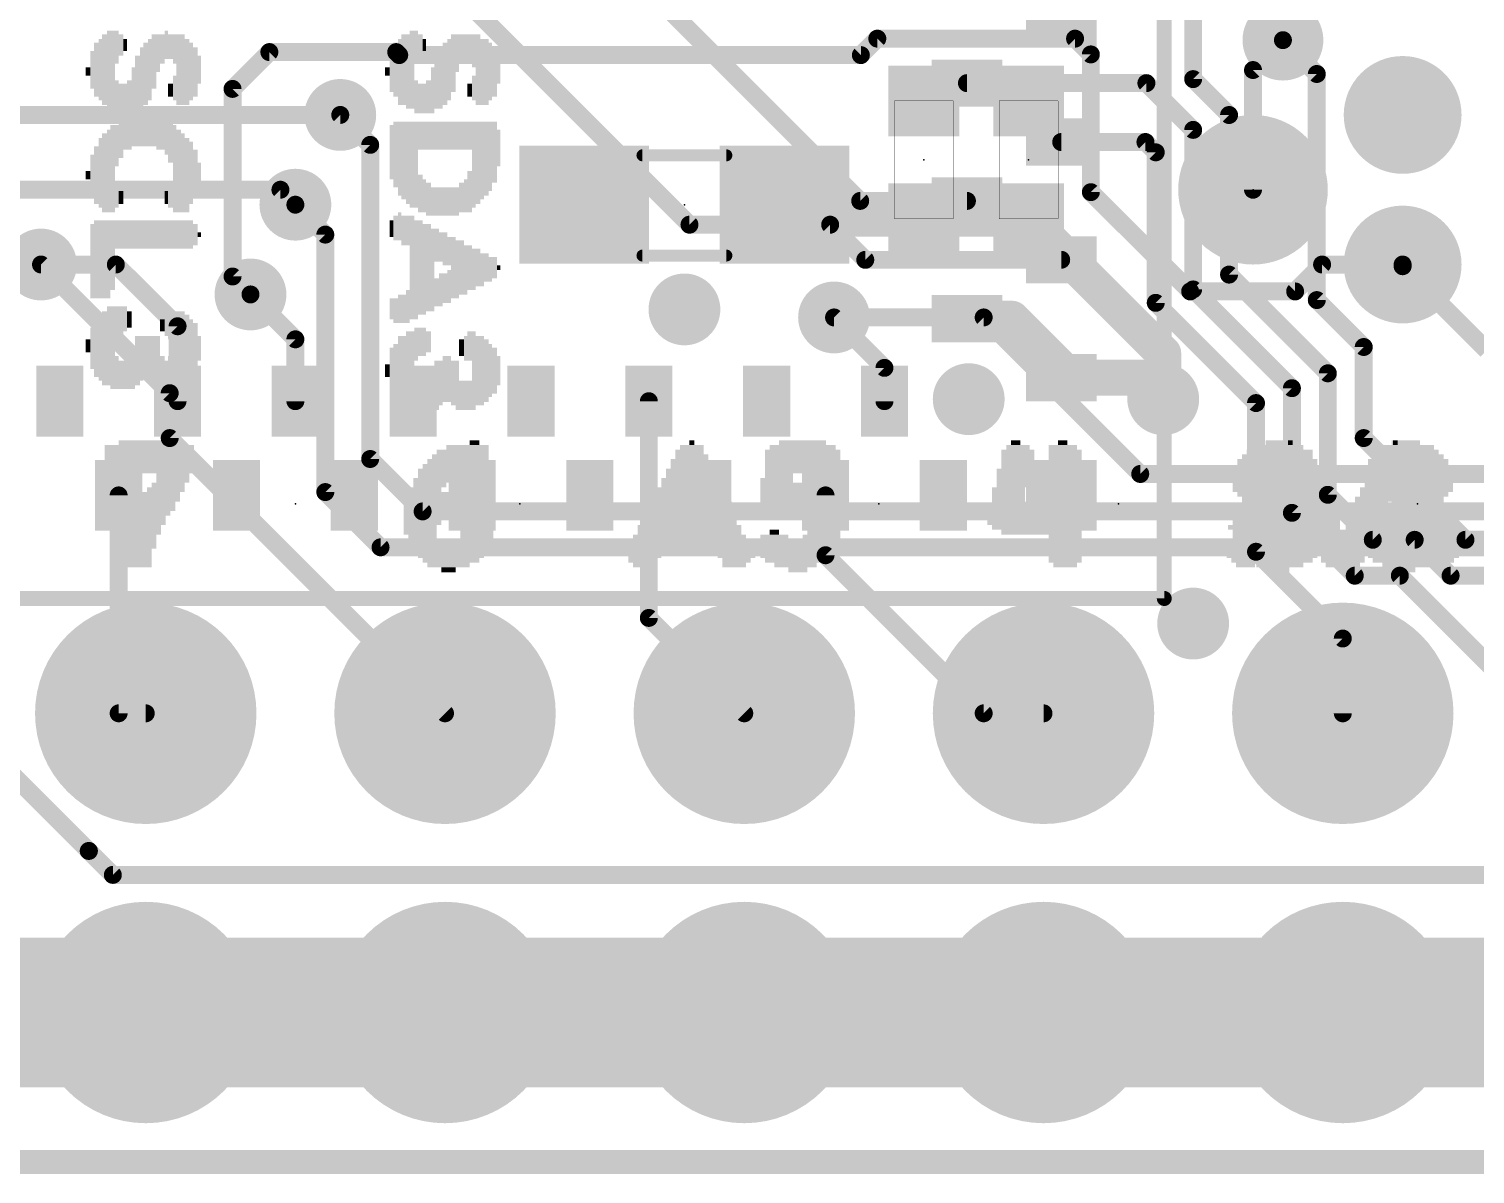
# Model space of a CAD drawing. Extents: x -6.3 to 43.3, y -21.6 to 50.8.
# Drawn here: x 2.82 to 15.09, y -0.1 to 9.62 of the extents above; entities that cross this region are included whole.
import ezdxf

# ---------------------------------------------------------------- set-up
doc = ezdxf.new("R2010")
doc.units = 0
for name, color, linetype in [('1', 12, 'CONTINUOUS'), ('15', 30, 'CONTINUOUS'), ('16', 132, 'CONTINUOUS'), ('17', 110, 'CONTINUOUS'), ('18', 110, 'CONTINUOUS'), ('2', 41, 'CONTINUOUS'), ('20', 31, 'CONTINUOUS'), ('21', 41, 'CONTINUOUS'), ('22', 40, 'CONTINUOUS'), ('23', 53, 'CONTINUOUS'), ('51', 53, 'CONTINUOUS')]:
    doc.layers.add(name, color=color, linetype=linetype)

# ---------------------------------------------------------------- blocks, each defined once
blk = doc.blocks.new('RECT')
blk.add_solid([(-0.5, -0.5), (0.5, -0.5), (-0.5, 0.5), (0.5, 0.5)])
blk = doc.blocks.new('ROUNDP')
at = {"const_width": 0.5}
blk.add_lwpolyline([(0, -0.25, 1), (0, 0.25, 1), (0, -0.25)], format="xyb", dxfattribs=at)
blk = doc.blocks.new('PIE')
at = {"const_width": 0.5}
blk.add_lwpolyline([(0, -0.25, 1), (0, 0.25, 1), (0, -0.25)], format="xyb", dxfattribs=at)
blk = doc.blocks.new('ROUNDV')
at = {"const_width": 0.5}
blk.add_lwpolyline([(0, -0.25, 1), (0, 0.25, 1), (0, -0.25)], format="xyb", dxfattribs=at)

msp = doc.modelspace()

# ---------------------------------------------------------------- linework, layer by layer
at = {"layer": '1'}
for points, const_width in [([(13.462, 9.525), (13.462, 10.414)], 0.1524), ([(9.8797, 9.398), (10.0193, 9.5376)], 0.1524), ([(10.0193, 9.5376), (11.6977, 9.5376)], 0.1524), ([(11.8316, 9.4037), (11.6977, 9.5376)], 0.1524), ([(13.208, 9.271), (13.462, 9.525)], 0.1524), ([(4.5466, 9.1109), (4.8591, 9.4234)], 0.1524), ([(4.8591, 9.4234), (5.9359, 9.4234)], 0.1524), ([(5.9359, 9.4234), (5.9613, 9.398)], 0.1524), ([(5.9613, 9.398), (9.8797, 9.398)], 0.1524), ([(11.8316, 9.4037), (11.8316, 8.2344)], 0.1524), ([(13.208, 8.255), (13.208, 9.271)], 0.1524), ([(4.5466, 7.5184), (4.5466, 9.1109)], 0.1524), ([(5.461, 8.89), (5.715, 8.636)], 0.1524), ([(5.715, 8.636), (5.715, 5.969)], 0.1524), ([(9.351, 8.009), (9.232, 8.128)], 0.3048), ([(11.8316, 8.2344), (12.6746, 7.3914)], 0.1524), ([(5.08, 8.128), (5.334, 7.874)], 0.1524), ([(10.414, 8.009), (9.351, 8.009)], 0.3048), ([(10.414, 8.009), (11.303, 8.009)], 0.3048), ([(11.303, 8.009), (12.446, 6.866)], 0.3048), ([(5.334, 7.874), (5.334, 5.6881)], 0.1524), ([(4.0132, 6.5278), (2.921, 7.62)], 0.1524), ([(13.5657, 7.3914), (13.7943, 7.62)], 0.1524), ([(13.7943, 7.62), (14.478, 7.62)], 0.1524), ([(4.699, 7.366), (4.5466, 7.5184)], 0.1524), ([(12.6746, 7.3914), (13.5657, 7.3914)], 0.1524), ([(10.922, 7.1708), (9.652, 7.1708)], 0.1524), ([(12.2508, 5.842), (10.922, 7.1708)], 0.1524), ([(12.446, 6.866), (12.446, 6.477)], 0.3048), ([(4.0132, 6.5278), (4.0132, 6.1468)], 0.1524), ([(4.0132, 6.1468), (6.35, 3.81)], 0.1524), ([(5.715, 5.969), (6.1599, 5.5241)], 0.1524), ([(19.597, 5.842), (12.2508, 5.842)], 0.1524), ([(5.334, 5.6881), (5.8028, 5.2193)], 0.1524), ([(6.1599, 5.5241), (19.0496, 5.5241)], 0.1524), ([(5.8028, 5.2193), (18.4027, 5.2193)], 0.1524), ([(2.6416, 3.326), (3.326, 2.6416)], 0.1524), ([(3.326, 2.6416), (3.3274, 2.6416)], 0.1524), ([(3.3274, 2.6416), (3.5306, 2.4384)], 0.1524), ([(3.5306, 2.4384), (25.6794, 2.4384)], 0.1524), ([(43.18, 0), (0, 0)], 0.1524)]:
    msp.add_lwpolyline(points, dxfattribs=dict(at, const_width=const_width))
for points, const_width in [([(10.0193, 9.5757, 1), (10.0193, 9.4995)], 0.0762), ([(10.0463, 9.5107, 1), (9.9924, 9.5645)], 0.0762), ([(11.7246, 9.5645, 1), (11.6707, 9.5107)], 0.0762), ([(11.6977, 9.4995, 1), (11.6977, 9.5757)], 0.0762), ([(13.4889, 9.4981, 1), (13.4351, 9.5519)], 0.0762), ([(4.8591, 9.4615, 1), (4.8591, 9.3853)], 0.0762), ([(4.886, 9.3965, 1), (4.8321, 9.4503)], 0.0762), ([(5.9629, 9.4503, 1), (5.909, 9.3965)], 0.0762), ([(5.9613, 9.4361, 1), (5.9613, 9.3599)], 0.0762), ([(5.9344, 9.3711, 1), (5.9883, 9.4249)], 0.0762), ([(5.9359, 9.3853, 1), (5.9359, 9.4615)], 0.0762), ([(9.8528, 9.4249, 1), (9.9067, 9.3711)], 0.0762), ([(9.8797, 9.3599, 1), (9.8797, 9.4361)], 0.0762), ([(11.8697, 9.4037, 1), (11.7935, 9.4037)], 0.0762), ([(11.8047, 9.3767, 1), (11.8585, 9.4306)], 0.0762), ([(13.4239, 9.525, 1), (13.5001, 9.525)], 0.0762), ([(13.2461, 9.271, 1), (13.1699, 9.271)], 0.0762), ([(13.1811, 9.2979, 1), (13.2349, 9.2441)], 0.0762), ([(4.5847, 9.1109, 1), (4.5085, 9.1109)], 0.0762), ([(4.5197, 9.1379, 1), (4.5735, 9.084)], 0.0762), ([(5.4879, 8.9169, 1), (5.4341, 8.8631)], 0.0762), ([(5.7531, 8.636, 1), (5.6769, 8.636)], 0.0762), ([(5.6881, 8.6091, 1), (5.7419, 8.6629)], 0.0762), ([(9.2859, 8.1819, 1), (9.1781, 8.0741)], 0.1524), ([(11.7935, 8.2344, 1), (11.8697, 8.2344)], 0.0762), ([(11.8585, 8.2613, 1), (11.8047, 8.2075)], 0.0762), ([(13.1699, 8.255, 1), (13.2461, 8.255)], 0.0762), ([(5.1069, 8.1549, 1), (5.0531, 8.1011)], 0.0762), ([(9.351, 8.0852, 1), (9.351, 7.9328)], 0.1524), ([(9.2971, 7.9551, 1), (9.4049, 8.0629)], 0.1524), ([(10.414, 8.0852, 1), (10.414, 7.9328)], 0.1524), ([(10.414, 7.9328, 1), (10.414, 8.0852)], 0.1524), ([(11.3569, 8.0629, 1), (11.2491, 7.9551)], 0.1524), ([(11.303, 7.9328, 1), (11.303, 8.0852)], 0.1524), ([(5.3721, 7.874, 1), (5.2959, 7.874)], 0.0762), ([(5.3071, 7.8471, 1), (5.3609, 7.9009)], 0.0762), ([(2.9479, 7.6469, 1), (2.8941, 7.5931)], 0.0762), ([(13.7943, 7.6581, 1), (13.7943, 7.5819)], 0.0762), ([(13.8213, 7.5931, 1), (13.7674, 7.6469)], 0.0762), ([(14.478, 7.5819, 1), (14.478, 7.6581)], 0.0762), ([(4.5085, 7.5184, 1), (4.5847, 7.5184)], 0.0762), ([(4.5735, 7.5453, 1), (4.5197, 7.4915)], 0.0762), ([(4.6721, 7.3391, 1), (4.7259, 7.3929)], 0.0762), ([(12.6746, 7.4295, 1), (12.6746, 7.3533)], 0.0762), ([(12.6477, 7.3645, 1), (12.7015, 7.4183)], 0.0762), ([(13.5388, 7.4183, 1), (13.5927, 7.3645)], 0.0762), ([(13.5657, 7.3533, 1), (13.5657, 7.4295)], 0.0762), ([(9.652, 7.2089, 1), (9.652, 7.1327)], 0.0762), ([(10.9489, 7.1977, 1), (10.8951, 7.1439)], 0.0762), ([(10.922, 7.1327, 1), (10.922, 7.2089)], 0.0762), ([(12.5222, 6.866, 1), (12.3698, 6.866)], 0.1524), ([(12.3921, 6.8121, 1), (12.4999, 6.9199)], 0.1524), ([(4.0513, 6.5278, 1), (3.9751, 6.5278)], 0.0762), ([(3.9863, 6.5009, 1), (4.0401, 6.5547)], 0.0762), ([(12.3698, 6.477, 1), (12.5222, 6.477)], 0.1524), ([(3.9751, 6.1468, 1), (4.0513, 6.1468)], 0.0762), ([(4.0401, 6.1737, 1), (3.9863, 6.1199)], 0.0762), ([(5.7419, 5.9959, 1), (5.6881, 5.9421)], 0.0762), ([(5.6769, 5.969, 1), (5.7531, 5.969)], 0.0762), ([(12.2508, 5.8801, 1), (12.2508, 5.8039)], 0.0762), ([(12.2239, 5.8151, 1), (12.2777, 5.8689)], 0.0762), ([(5.3609, 5.7151, 1), (5.3071, 5.6612)], 0.0762), ([(5.2959, 5.6881, 1), (5.3721, 5.6881)], 0.0762), ([(6.1599, 5.5622, 1), (6.1599, 5.486)], 0.0762), ([(6.1329, 5.4972, 1), (6.1868, 5.5511)], 0.0762), ([(5.8028, 5.2574, 1), (5.8028, 5.1812)], 0.0762), ([(5.7758, 5.1924, 1), (5.8297, 5.2463)], 0.0762), ([(6.3231, 3.7831, 1), (6.3769, 3.8369)], 0.0762), ([(3.326, 2.6797, 1), (3.326, 2.6035)], 0.0762), ([(3.3543, 2.6685, 1), (3.3005, 2.6147)], 0.0762), ([(3.2991, 2.6147, 1), (3.353, 2.6685)], 0.0762), ([(3.3274, 2.6035, 1), (3.3274, 2.6797)], 0.0762), ([(3.5306, 2.4765, 1), (3.5306, 2.4003)], 0.0762), ([(3.5037, 2.4115, 1), (3.5575, 2.4653)], 0.0762)]:
    msp.add_lwpolyline(points, format="xyb", dxfattribs=dict(at, const_width=const_width))
at = {"layer": '15', "const_width": 0.1524}
msp.add_lwpolyline([(0, 0), (43.18, 0)], dxfattribs=at)
at = {"layer": '16'}
for points, const_width in [([(12.7, 9.1941), (12.7, 10.16)], 0.1524), ([(8.4248, 7.9582), (6.35, 10.033)], 0.1524), ([(9.874, 8.16), (8.128, 9.906)], 0.1524), ([(13.7494, 9.2376), (13.462, 9.525)], 0.1524), ([(10.78, 9.16), (12.303, 9.16)], 0.1524), ([(12.303, 9.16), (12.7, 8.763)], 0.1524), ([(13.0048, 8.8893), (12.7, 9.1941)], 0.1524), ([(13.7494, 7.3182), (13.7494, 9.2376)], 0.1524), ([(2.54, 8.89), (5.461, 8.89)], 0.1524), ([(13.0048, 7.5347), (13.0048, 8.8893)], 0.1524), ([(12.7, 8.763), (12.7, 7.4084)], 0.1524), ([(11.58, 8.66), (12.295, 8.66)], 0.1524), ([(12.295, 8.66), (12.3825, 8.5725)], 0.1524), ([(12.3825, 8.5725), (12.3825, 7.2948)], 0.1524), ([(4.953, 8.255), (2.667, 8.255)], 0.1524), ([(4.953, 8.255), (5.08, 8.128)], 0.1524), ([(10.78, 8.16), (9.874, 8.16)], 0.1524), ([(9.6189, 7.9582), (8.4248, 7.9582)], 0.1524), ([(9.9171, 7.66), (9.6189, 7.9582)], 0.1524), ([(11.58, 7.66), (9.9171, 7.66)], 0.1524), ([(3.556, 7.62), (2.921, 7.62)], 0.1524), ([(4.08, 7.096), (3.556, 7.62)], 0.1524), ([(13.843, 6.6965), (13.0048, 7.5347)], 0.1524), ([(14.478, 7.62), (14.478, 7.6056)], 0.1524), ([(14.478, 7.6056), (15.1922, 6.8914)], 0.1524), ([(5.08, 6.985), (4.699, 7.366)], 0.1524), ([(12.3825, 7.2948), (13.2334, 6.4439)], 0.1524), ([(12.7, 7.4084), (13.5382, 6.5702)], 0.1524), ([(14.1478, 6.9198), (13.7494, 7.3182)], 0.1524), ([(10.08, 6.7428), (9.652, 7.1708)], 0.1524), ([(11.161, 7.16), (10.78, 7.16)], 0.3048), ([(11.58, 6.741), (11.161, 7.16)], 0.3048), ([(4.08, 6.46), (4.08, 7.096)], 0.1524), ([(5.08, 6.985), (5.08, 6.46)], 0.1524), ([(11.58, 6.66), (11.58, 6.741)], 0.3048), ([(14.1478, 6.1467), (14.1478, 6.9198)], 0.1524), ([(10.08, 6.46), (10.08, 6.7428)], 0.1524), ([(11.58, 6.66), (12.263, 6.66)], 0.3048), ([(12.263, 6.66), (12.446, 6.477)], 0.3048), ([(13.843, 5.6649), (13.843, 6.6965)], 0.1524), ([(13.5382, 6.5702), (13.5382, 5.5118)], 0.1524), ([(8.08, 6.46), (8.08, 4.62)], 0.1524), ([(13.2334, 6.4439), (13.2334, 5.1816)], 0.1524), ([(15.0113, 5.2832), (14.1478, 6.1467)], 0.1524), ([(3.58, 5.66), (3.58, 3.81)], 0.1524), ([(9.58, 5.66), (9.58, 5.152)], 0.1524), ([(13.843, 5.6649), (14.2247, 5.2832)], 0.1524), ([(13.5382, 5.5118), (14.0716, 4.9784)], 0.1524), ([(14.2247, 5.2832), (14.5802, 5.2832)], 0.1524), ([(14.5802, 5.2832), (14.885, 4.9784)], 0.1524), ([(18.5172, 5.2832), (15.0113, 5.2832)], 0.1524), ([(9.58, 5.152), (10.922, 3.81)], 0.1524), ([(13.97, 4.445), (13.2334, 5.1816)], 0.1524), ([(14.0716, 4.9784), (14.454, 4.9784)], 0.1524), ([(14.454, 4.9784), (15.6224, 3.81)], 0.1524), ([(14.885, 4.9784), (17.5006, 4.9784)], 0.1524), ([(8.08, 4.62), (8.89, 3.81)], 0.1524), ([(13.97, 3.81), (13.97, 4.445)], 0.1524), ([(3.58, 3.81), (3.81, 3.81)], 0.1524), ([(10.922, 3.81), (11.43, 3.81)], 0.1524), ([(3.326, 2.6416), (2.6416, 3.326)], 0.1524), ([(3.3274, 2.6416), (3.326, 2.6416)], 0.1524), ([(3.3274, 2.6416), (3.5306, 2.4384)], 0.1524), ([(3.5306, 2.4384), (18.0271, 2.4384)], 0.1524), ([(43.18, 0), (0, 0)], 0.1524)]:
    msp.add_lwpolyline(points, dxfattribs=dict(at, const_width=const_width))
for points, const_width in [([(13.4889, 9.5519, 1), (13.4351, 9.4981)], 0.0762), ([(10.78, 9.1981, 1), (10.78, 9.1219)], 0.0762), ([(12.3299, 9.1869, 1), (12.2761, 9.1331)], 0.0762), ([(12.303, 9.1219, 1), (12.303, 9.1981)], 0.0762), ([(12.7269, 9.221, 1), (12.6731, 9.1671)], 0.0762), ([(12.6619, 9.1941, 1), (12.7381, 9.1941)], 0.0762), ([(13.7875, 9.2376, 1), (13.7113, 9.2376)], 0.0762), ([(13.7225, 9.2107, 1), (13.7763, 9.2645)], 0.0762), ([(5.461, 8.8519, 1), (5.461, 8.9281)], 0.0762), ([(13.0429, 8.8893, 1), (12.9667, 8.8893)], 0.0762), ([(12.7381, 8.763, 1), (12.6619, 8.763)], 0.0762), ([(12.9779, 8.8623, 1), (13.0317, 8.9162)], 0.0762), ([(11.58, 8.6981, 1), (11.58, 8.6219)], 0.0762), ([(12.3219, 8.6869, 1), (12.2681, 8.6331)], 0.0762), ([(12.295, 8.6219, 1), (12.295, 8.6981)], 0.0762), ([(12.6731, 8.7361, 1), (12.7269, 8.7899)], 0.0762), ([(12.4206, 8.5725, 1), (12.3444, 8.5725)], 0.0762), ([(12.3556, 8.5456, 1), (12.4094, 8.5994)], 0.0762), ([(4.9799, 8.2819, 1), (4.9261, 8.2281)], 0.0762), ([(4.953, 8.2169, 1), (4.953, 8.2931)], 0.0762), ([(9.874, 8.1981, 1), (9.874, 8.1219)], 0.0762), ([(9.8471, 8.1331, 1), (9.9009, 8.1869)], 0.0762), ([(10.78, 8.1219, 1), (10.78, 8.1981)], 0.0762), ([(5.0531, 8.1011, 1), (5.1069, 8.1549)], 0.0762), ([(8.4248, 7.9963, 1), (8.4248, 7.9201)], 0.0762), ([(8.3979, 7.9313, 1), (8.4517, 7.9851)], 0.0762), ([(9.6459, 7.9851, 1), (9.592, 7.9313)], 0.0762), ([(9.6189, 7.9201, 1), (9.6189, 7.9963)], 0.0762), ([(9.9171, 7.6981, 1), (9.9171, 7.6219)], 0.0762), ([(11.58, 7.6219, 1), (11.58, 7.6981)], 0.0762), ([(2.921, 7.6581, 1), (2.921, 7.5819)], 0.0762), ([(3.5829, 7.6469, 1), (3.5291, 7.5931)], 0.0762), ([(3.556, 7.5819, 1), (3.556, 7.6581)], 0.0762), ([(9.8902, 7.6331, 1), (9.9441, 7.6869)], 0.0762), ([(13.0317, 7.5616, 1), (12.9779, 7.5077)], 0.0762), ([(14.5161, 7.62, 1), (14.4399, 7.62)], 0.0762), ([(14.4399, 7.6056, 1), (14.5161, 7.6056)], 0.0762), ([(14.5049, 7.6325, 1), (14.4511, 7.5787)], 0.0762), ([(12.9667, 7.5347, 1), (13.0429, 7.5347)], 0.0762), ([(4.7259, 7.3929, 1), (4.6721, 7.3391)], 0.0762), ([(12.4094, 7.3218, 1), (12.3556, 7.2679)], 0.0762), ([(12.6619, 7.4084, 1), (12.7381, 7.4084)], 0.0762), ([(12.7269, 7.4353, 1), (12.6731, 7.3815)], 0.0762), ([(13.7763, 7.3451, 1), (13.7225, 7.2913)], 0.0762), ([(9.6789, 7.1977, 1), (9.6251, 7.1439)], 0.0762), ([(10.78, 7.2362, 1), (10.78, 7.0838)], 0.1524), ([(11.2149, 7.2139, 1), (11.1071, 7.1061)], 0.1524), ([(11.161, 7.0838, 1), (11.161, 7.2362)], 0.1524), ([(12.3444, 7.2948, 1), (12.4206, 7.2948)], 0.0762), ([(13.7113, 7.3182, 1), (13.7875, 7.3182)], 0.0762), ([(4.1181, 7.096, 1), (4.0419, 7.096)], 0.0762), ([(4.0531, 7.0691, 1), (4.1069, 7.1229)], 0.0762), ([(5.1181, 6.985, 1), (5.0419, 6.985)], 0.0762), ([(5.0531, 6.9581, 1), (5.1069, 7.0119)], 0.0762), ([(11.6562, 6.741, 1), (11.5038, 6.741)], 0.1524), ([(14.1859, 6.9198, 1), (14.1097, 6.9198)], 0.0762), ([(14.1209, 6.8929, 1), (14.1747, 6.9467)], 0.0762), ([(10.1181, 6.7428, 1), (10.0419, 6.7428)], 0.0762), ([(10.0531, 6.7159, 1), (10.1069, 6.7697)], 0.0762), ([(11.58, 6.7362, 1), (11.58, 6.5838)], 0.1524), ([(11.5261, 6.6871, 1), (11.6339, 6.7949)], 0.1524), ([(12.3169, 6.7139, 1), (12.2091, 6.6061)], 0.1524), ([(12.263, 6.5838, 1), (12.263, 6.7362)], 0.1524), ([(13.8811, 6.6965, 1), (13.8049, 6.6965)], 0.0762), ([(13.8161, 6.6695, 1), (13.8699, 6.7234)], 0.0762), ([(11.5038, 6.66, 1), (11.6562, 6.66)], 0.1524), ([(13.5763, 6.5702, 1), (13.5001, 6.5702)], 0.0762), ([(13.5113, 6.5433, 1), (13.5651, 6.5971)], 0.0762), ([(8.1181, 6.46, 1), (8.0419, 6.46)], 0.0762), ([(12.3921, 6.4231, 1), (12.4999, 6.5309)], 0.1524), ([(13.2715, 6.4439, 1), (13.1953, 6.4439)], 0.0762), ([(13.2065, 6.417, 1), (13.2603, 6.4709)], 0.0762), ([(4.0419, 6.46, 1), (4.1181, 6.46)], 0.0762), ([(5.0419, 6.46, 1), (5.1181, 6.46)], 0.0762), ([(10.0419, 6.46, 1), (10.1181, 6.46)], 0.0762), ([(14.1747, 6.1736, 1), (14.1209, 6.1197)], 0.0762), ([(14.1097, 6.1467, 1), (14.1859, 6.1467)], 0.0762), ([(3.6181, 5.66, 1), (3.5419, 5.66)], 0.0762), ([(9.6181, 5.66, 1), (9.5419, 5.66)], 0.0762), ([(13.8699, 5.6919, 1), (13.8161, 5.638)], 0.0762), ([(13.8049, 5.6649, 1), (13.8811, 5.6649)], 0.0762), ([(13.5001, 5.5118, 1), (13.5763, 5.5118)], 0.0762), ([(13.5651, 5.5387, 1), (13.5113, 5.4849)], 0.0762), ([(14.2247, 5.3213, 1), (14.2247, 5.2451)], 0.0762), ([(14.1978, 5.2563, 1), (14.2517, 5.3101)], 0.0762), ([(14.6072, 5.3101, 1), (14.5533, 5.2563)], 0.0762), ([(14.5802, 5.2451, 1), (14.5802, 5.3213)], 0.0762), ([(15.0113, 5.3213, 1), (15.0113, 5.2451)], 0.0762), ([(14.9843, 5.2563, 1), (15.0382, 5.3101)], 0.0762), ([(9.5419, 5.152, 1), (9.6181, 5.152)], 0.0762), ([(9.6069, 5.1789, 1), (9.5531, 5.1251)], 0.0762), ([(13.1953, 5.1816, 1), (13.2715, 5.1816)], 0.0762), ([(13.2603, 5.2085, 1), (13.2065, 5.1547)], 0.0762), ([(14.0716, 5.0165, 1), (14.0716, 4.9403)], 0.0762), ([(14.0447, 4.9515, 1), (14.0985, 5.0053)], 0.0762), ([(14.4809, 5.0053, 1), (14.427, 4.9515)], 0.0762), ([(14.454, 4.9403, 1), (14.454, 5.0165)], 0.0762), ([(14.885, 5.0165, 1), (14.885, 4.9403)], 0.0762), ([(14.8581, 4.9515, 1), (14.912, 5.0053)], 0.0762), ([(8.1069, 4.6469, 1), (8.0531, 4.5931)], 0.0762), ([(8.0419, 4.62, 1), (8.1181, 4.62)], 0.0762), ([(14.0081, 4.445, 1), (13.9319, 4.445)], 0.0762), ([(13.9431, 4.4181, 1), (13.9969, 4.4719)], 0.0762), ([(3.58, 3.8481, 1), (3.58, 3.7719)], 0.0762), ([(3.5419, 3.81, 1), (3.6181, 3.81)], 0.0762), ([(3.81, 3.7719, 1), (3.81, 3.8481)], 0.0762), ([(8.8631, 3.7831, 1), (8.9169, 3.8369)], 0.0762), ([(10.922, 3.8481, 1), (10.922, 3.7719)], 0.0762), ([(10.8951, 3.7831, 1), (10.9489, 3.8369)], 0.0762), ([(11.43, 3.7719, 1), (11.43, 3.8481)], 0.0762), ([(13.9319, 3.81, 1), (14.0081, 3.81)], 0.0762), ([(3.326, 2.6797, 1), (3.326, 2.6035)], 0.0762), ([(3.3543, 2.6685, 1), (3.3005, 2.6147)], 0.0762), ([(3.2991, 2.6147, 1), (3.353, 2.6685)], 0.0762), ([(3.3274, 2.6035, 1), (3.3274, 2.6797)], 0.0762), ([(3.5306, 2.4765, 1), (3.5306, 2.4003)], 0.0762), ([(3.5037, 2.4115, 1), (3.5575, 2.4653)], 0.0762)]:
    msp.add_lwpolyline(points, format="xyb", dxfattribs=dict(at, const_width=const_width))
at = {"layer": '2', "const_width": 0.1524}
msp.add_lwpolyline([(0, 0), (43.18, 0)], dxfattribs=at)
at = {"layer": '20', "const_width": 0.2032}
msp.add_lwpolyline([(42.0164, 0), (1.0749, 0)], dxfattribs=at)
at = {"layer": '21', "const_width": 1.27}
msp.add_lwpolyline([(0.762, 1.27), (19.685, 1.27)], dxfattribs=at)
at = {"layer": '22'}
for points, const_width in [([(12.455, 15.535), (12.455, 4.785)], 0.127), ([(12.455, 4.785), (-3.295, 4.785)], 0.127), ([(29.845, 1.27), (0.762, 1.27)], 1.27)]:
    msp.add_lwpolyline(points, dxfattribs=dict(at, const_width=const_width))
at = {"layer": '22', "const_width": 0.0635}
for points in [[(12.4232, 4.785, 1), (12.4868, 4.785)], [(12.455, 4.7533, 1), (12.455, 4.8167)]]:
    msp.add_lwpolyline(points, format="xyb", dxfattribs=at)
at = {"layer": '23'}
for p in [(10.414, 8.509), (11.303, 8.509), (13.208, 8.255), (8.382, 8.128), (5.08, 5.588), (6.985, 5.588), (10.033, 5.588), (12.065, 5.588), (14.605, 5.588)]:
    msp.add_point(p, dxfattribs=at)
at = {"layer": '51'}
for points, const_width in [([(10.164, 8.009), (10.164, 9.009)], 0.0025), ([(10.164, 9.009), (10.664, 9.009)], 0.0025), ([(10.664, 9.009), (10.664, 8.009)], 0.0025), ([(11.053, 9.009), (11.553, 9.009)], 0.0025), ([(11.053, 8.009), (11.053, 9.009)], 0.0025), ([(11.553, 9.009), (11.553, 8.009)], 0.0025), ([(8.738, 8.547), (8.026, 8.547)], 0.1016), ([(10.664, 8.009), (10.164, 8.009)], 0.0025), ([(11.553, 8.009), (11.053, 8.009)], 0.0025), ([(8.738, 7.696), (8.026, 7.696)], 0.1016)]:
    msp.add_lwpolyline(points, dxfattribs=dict(at, const_width=const_width))
for points, const_width in [([(10.1646, 9.009, 1), (10.1634, 9.009)], 0.0013), ([(10.164, 9.0096, 1), (10.164, 9.0084)], 0.0013), ([(10.6646, 9.009, 1), (10.6634, 9.009)], 0.0013), ([(10.664, 9.0084, 1), (10.664, 9.0096)], 0.0013), ([(11.053, 9.0096, 1), (11.053, 9.0084)], 0.0013), ([(11.0536, 9.009, 1), (11.0524, 9.009)], 0.0013), ([(11.5536, 9.009, 1), (11.5524, 9.009)], 0.0013), ([(11.553, 9.0084, 1), (11.553, 9.0096)], 0.0013), ([(8.026, 8.5724, 1), (8.026, 8.5216)], 0.0508), ([(8.738, 8.5216, 1), (8.738, 8.5724)], 0.0508), ([(10.164, 8.0096, 1), (10.164, 8.0084)], 0.0013), ([(10.1634, 8.009, 1), (10.1646, 8.009)], 0.0013), ([(10.6634, 8.009, 1), (10.6646, 8.009)], 0.0013), ([(10.664, 8.0084, 1), (10.664, 8.0096)], 0.0013), ([(11.053, 8.0096, 1), (11.053, 8.0084)], 0.0013), ([(11.0524, 8.009, 1), (11.0536, 8.009)], 0.0013), ([(11.5524, 8.009, 1), (11.5536, 8.009)], 0.0013), ([(11.553, 8.0084, 1), (11.553, 8.0096)], 0.0013), ([(8.026, 7.7214, 1), (8.026, 7.6706)], 0.0508), ([(8.738, 7.6706, 1), (8.738, 7.7214)], 0.0508)]:
    msp.add_lwpolyline(points, format="xyb", dxfattribs=dict(at, const_width=const_width))

# ---------------------------------------------------------------- block references
at = {"layer": '1', "xscale": 0.6, "yscale": 0.6}
for p, rotation in [((10.414, 9.009), 90), ((11.303, 9.009), 270), ((10.414, 8.009), 90), ((11.303, 8.009), 270)]:
    msp.add_blockref('RECT', p, dxfattribs=dict(at, rotation=rotation))
at = {"layer": '1', "xscale": 1.27, "yscale": 1.27}
msp.add_blockref('PIE', (13.208, 8.255), dxfattribs=at)
at = {"layer": '1', "xscale": 1.1, "rotation": 180}
for p in [(7.532, 8.128), (9.232, 8.128)]:
    msp.add_blockref('RECT', p, dxfattribs=at)
at = {"layer": '16', "xscale": 0.4, "yscale": 0.6, "rotation": 90}
for p in [(11.58, 9.66), (10.78, 9.16), (11.58, 8.66), (10.78, 8.16), (11.58, 7.66), (10.78, 7.16), (11.58, 6.66)]:
    msp.add_blockref('RECT', p, dxfattribs=at)
at = {"layer": '16', "yscale": 0.6}
for p, xscale in [((3.08, 6.46), 0.4), ((4.08, 6.46), 0.4), ((5.08, 6.46), 0.4), ((6.08, 6.46), 0.4), ((7.08, 6.46), 0.4), ((8.08, 6.46), 0.4), ((9.08, 6.46), 0.4), ((10.08, 6.46), 0.4), ((3.58, 5.66), 0.4), ((4.58, 5.66), 0.4), ((5.58, 5.66), 0.4), ((6.58, 5.66), 0.4), ((7.58, 5.66), 0.4), ((8.58, 5.66), 0.4), ((9.58, 5.66), 0.4), ((10.58, 5.66), 0.4), ((11.58, 5.66), 0.6)]:
    msp.add_blockref('RECT', p, dxfattribs=dict(at, xscale=xscale))
at = {"layer": '17', "rotation": 270}
for p in [(14.478, 8.89), (14.478, 8.89), (14.478, 7.62), (14.478, 7.62)]:
    msp.add_blockref('ROUNDP', p, dxfattribs=at)
at = {"layer": '17'}
for p, xscale, yscale, rotation in [((14.478, 8.89), 0.8128, 0.8128, 270), ((14.478, 8.89), 0.8128, 0.8128, 270), ((14.478, 7.62), 0.8128, 0.8128, 270), ((14.478, 7.62), 0.8128, 0.8128, 270), ((3.81, 3.81), 1.8796, 1.8796, 270), ((3.81, 3.81), 1.8796, 1.8796, 270), ((6.35, 3.81), 1.8796, 1.8796, 270), ((6.35, 3.81), 1.8796, 1.8796, 270), ((8.89, 3.81), 1.8796, 1.8796, 270), ((8.89, 3.81), 1.8796, 1.8796, 270), ((11.43, 3.81), 1.8796, 1.8796, 270), ((11.43, 3.81), 1.8796, 1.8796, 270), ((13.97, 3.81), 1.8796, 1.8796, 270), ((13.97, 3.81), 1.8796, 1.8796, 270), ((3.81, 3.81), 1.524, 1.524, 270), ((3.81, 3.81), 1.524, 1.524, 270), ((6.35, 3.81), 1.524, 1.524, 270), ((6.35, 3.81), 1.524, 1.524, 270), ((8.89, 3.81), 1.524, 1.524, 270), ((8.89, 3.81), 1.524, 1.524, 270), ((11.43, 3.81), 1.524, 1.524, 270), ((11.43, 3.81), 1.524, 1.524, 270), ((13.97, 3.81), 1.524, 1.524, 270), ((13.97, 3.81), 1.524, 1.524, 270), ((3.81, 1.27), 1.8796, 1.8796, 90), ((3.81, 1.27), 1.8796, 1.8796, 90), ((6.35, 1.27), 1.8796, 1.8796, 90), ((6.35, 1.27), 1.8796, 1.8796, 90), ((8.89, 1.27), 1.8796, 1.8796, 90), ((8.89, 1.27), 1.8796, 1.8796, 90), ((11.43, 1.27), 1.8796, 1.8796, 90), ((11.43, 1.27), 1.8796, 1.8796, 90), ((13.97, 1.27), 1.8796, 1.8796, 90), ((13.97, 1.27), 1.8796, 1.8796, 90), ((3.81, 1.27), 1.524, 1.524, 90), ((3.81, 1.27), 1.524, 1.524, 90), ((6.35, 1.27), 1.524, 1.524, 90), ((6.35, 1.27), 1.524, 1.524, 90), ((8.89, 1.27), 1.524, 1.524, 90), ((8.89, 1.27), 1.524, 1.524, 90), ((11.43, 1.27), 1.524, 1.524, 90), ((11.43, 1.27), 1.524, 1.524, 90), ((13.97, 1.27), 1.524, 1.524, 90), ((13.97, 1.27), 1.524, 1.524, 90)]:
    msp.add_blockref('ROUNDP', p, dxfattribs=dict(at, xscale=xscale, yscale=yscale, rotation=rotation))
at = {"layer": '18'}
for p, xscale, yscale in [((13.462, 9.525), 0.6858, 0.6858), ((13.462, 9.525), 0.6858, 0.6858), ((5.461, 8.89), 0.6096, 0.6096), ((5.461, 8.89), 0.6096, 0.6096), ((5.08, 8.128), 0.6096, 0.6096), ((5.08, 8.128), 0.6096, 0.6096), ((2.921, 7.62), 0.6096, 0.6096), ((2.921, 7.62), 0.6096, 0.6096), ((4.699, 7.366), 0.6096, 0.6096), ((4.699, 7.366), 0.6096, 0.6096), ((8.382, 7.239), 0.6096, 0.6096), ((8.382, 7.239), 0.6096, 0.6096), ((9.652, 7.1708), 0.6096, 0.6096), ((9.652, 7.1708), 0.6096, 0.6096), ((10.795, 6.477), 0.6096, 0.6096), ((10.795, 6.477), 0.6096, 0.6096), ((12.446, 6.477), 0.6096, 0.6096), ((12.446, 6.477), 0.6096, 0.6096), ((12.7, 4.572), 0.6096, 0.6096), ((12.7, 4.572), 0.6096, 0.6096)]:
    msp.add_blockref('ROUNDV', p, dxfattribs=dict(at, xscale=xscale, yscale=yscale))
at = {"layer": '21', "rotation": 270}
for p, xscale, yscale in [((3.495, 9.274), 0.66, 0.03), ((3.53, 9.274), 0.66, 0.04), ((3.565, 9.464), 0.28, 0.03), ((3.985, 9.484), 0.24, 0.03), ((6.07, 9.274), 0.66, 0.04), ((6.105, 9.464), 0.28, 0.03), ((3.39, 9.274), 0.46, 0.04), ((3.425, 9.274), 0.52, 0.03), ((3.46, 9.274), 0.6, 0.04), ((3.6, 9.484), 0.18, 0.04), ((3.635, 9.484), 0.1, 0.03), ((3.775, 9.204), 0.52, 0.03), ((3.81, 9.239), 0.53, 0.04), ((3.845, 9.274), 0.52, 0.03), ((3.88, 9.344), 0.46, 0.04), ((3.915, 9.414), 0.32, 0.03), ((3.95, 9.449), 0.25, 0.04), ((4.02, 9.469), 0.21, 0.04), ((4.055, 9.449), 0.25, 0.03), ((4.09, 9.274), 0.6, 0.04), ((4.125, 9.274), 0.6, 0.03), ((4.16, 9.254), 0.56, 0.04), ((4.195, 9.259), 0.49, 0.03), ((4.23, 9.254), 0.42, 0.04), ((5.93, 9.274), 0.46, 0.04), ((5.965, 9.254), 0.56, 0.03), ((6, 9.274), 0.6, 0.04), ((6.035, 9.259), 0.63, 0.03), ((6.14, 9.469), 0.21, 0.04), ((6.175, 9.484), 0.1, 0.03), ((6.315, 9.204), 0.52, 0.03), ((6.35, 9.239), 0.53, 0.04), ((6.385, 9.274), 0.52, 0.03), ((6.42, 9.329), 0.49, 0.04), ((6.455, 9.414), 0.32, 0.03), ((6.49, 9.449), 0.25, 0.04), ((6.525, 9.469), 0.21, 0.03), ((6.56, 9.449), 0.25, 0.04), ((6.595, 9.434), 0.28, 0.03), ((6.63, 9.274), 0.6, 0.04), ((6.665, 9.254), 0.56, 0.03), ((6.7, 9.254), 0.56, 0.04), ((6.735, 9.259), 0.49, 0.03), ((6.77, 9.254), 0.42, 0.04), ((3.355, 9.274), 0.32, 0.03), ((3.74, 9.169), 0.45, 0.04), ((4.265, 9.274), 0.24, 0.03), ((5.895, 9.259), 0.35, 0.03), ((6.28, 9.169), 0.45, 0.04), ((6.805, 9.274), 0.24, 0.03), ((3.32, 9.259), 0.07, 0.04), ((3.705, 9.119), 0.35, 0.03), ((4.055, 9.119), 0.21, 0.03), ((5.86, 9.259), 0.07, 0.04), ((6.245, 9.099), 0.39, 0.03), ((6.595, 9.119), 0.21, 0.03), ((3.565, 9.064), 0.24, 0.03), ((3.6, 9.029), 0.25, 0.04), ((3.635, 9.029), 0.25, 0.03), ((3.67, 9.044), 0.28, 0.04), ((4.02, 9.099), 0.11, 0.04), ((6.105, 9.044), 0.28, 0.03), ((6.14, 9.029), 0.25, 0.04), ((6.175, 9.029), 0.25, 0.03), ((6.21, 9.044), 0.28, 0.04), ((6.56, 9.099), 0.11, 0.04), ((3.705, 8.749), 0.25, 0.03), ((3.74, 8.749), 0.25, 0.04), ((3.775, 8.749), 0.25, 0.03), ((3.81, 8.749), 0.25, 0.04), ((3.845, 8.749), 0.25, 0.03), ((3.88, 8.749), 0.25, 0.04), ((3.915, 8.734), 0.28, 0.03), ((3.46, 8.399), 0.67, 0.04), ((3.495, 8.414), 0.7, 0.03), ((3.53, 8.434), 0.74, 0.04), ((3.565, 8.629), 0.35, 0.03), ((3.6, 8.679), 0.31, 0.04), ((3.635, 8.714), 0.24, 0.03), ((3.67, 8.714), 0.24, 0.04), ((3.95, 8.714), 0.24, 0.04), ((3.985, 8.694), 0.28, 0.03), ((4.02, 8.659), 0.35, 0.04), ((4.055, 8.434), 0.74, 0.03), ((4.09, 8.414), 0.7, 0.04), ((4.125, 8.399), 0.67, 0.03), ((5.895, 8.574), 0.46, 0.03), ((5.93, 8.554), 0.56, 0.04), ((5.965, 8.519), 0.63, 0.03), ((6, 8.504), 0.66, 0.04), ((6.035, 8.484), 0.7, 0.03), ((6.07, 8.469), 0.73, 0.04), ((6.105, 8.469), 0.73, 0.03), ((6.14, 8.714), 0.24, 0.04), ((6.175, 8.714), 0.24, 0.03), ((6.21, 8.714), 0.24, 0.04), ((6.245, 8.714), 0.24, 0.03), ((6.28, 8.714), 0.24, 0.04), ((6.315, 8.714), 0.24, 0.03), ((6.35, 8.714), 0.24, 0.04), ((6.385, 8.714), 0.24, 0.03), ((6.42, 8.714), 0.24, 0.04), ((6.455, 8.714), 0.24, 0.03), ((6.49, 8.714), 0.24, 0.04), ((6.525, 8.714), 0.24, 0.03), ((6.56, 8.714), 0.24, 0.04), ((6.595, 8.469), 0.73, 0.03), ((6.63, 8.484), 0.7, 0.04), ((6.665, 8.504), 0.66, 0.03), ((6.7, 8.519), 0.63, 0.04), ((6.735, 8.539), 0.59, 0.03), ((6.77, 8.574), 0.52, 0.04), ((6.805, 8.609), 0.31, 0.03), ((3.39, 8.379), 0.49, 0.04), ((3.425, 8.399), 0.59, 0.03), ((4.16, 8.379), 0.63, 0.04), ((4.195, 8.399), 0.53, 0.03), ((4.23, 8.399), 0.39, 0.04), ((3.355, 8.379), 0.35, 0.03), ((4.265, 8.399), 0.17, 0.03), ((3.32, 8.379), 0.07, 0.04), ((6.14, 8.224), 0.32, 0.04), ((6.56, 8.239), 0.35, 0.04), ((3.565, 8.209), 0.21, 0.03), ((3.6, 8.189), 0.11, 0.04), ((3.985, 8.189), 0.11, 0.03), ((4.02, 8.189), 0.17, 0.04), ((6.175, 8.204), 0.28, 0.03), ((6.21, 8.174), 0.28, 0.04), ((6.245, 8.154), 0.24, 0.03), ((6.28, 8.154), 0.24, 0.04), ((6.315, 8.154), 0.24, 0.03), ((6.35, 8.154), 0.24, 0.04), ((6.385, 8.154), 0.24, 0.03), ((6.42, 8.154), 0.24, 0.04), ((6.455, 8.154), 0.24, 0.03), ((6.49, 8.189), 0.25, 0.04), ((6.525, 8.204), 0.28, 0.03), ((3.39, 7.664), 0.66, 0.04), ((3.425, 7.664), 0.66, 0.03), ((3.46, 7.664), 0.66, 0.04), ((3.495, 7.664), 0.66, 0.03), ((3.53, 7.699), 0.59, 0.04), ((3.565, 7.874), 0.24, 0.03), ((3.6, 7.874), 0.24, 0.04), ((3.635, 7.874), 0.24, 0.03), ((3.67, 7.874), 0.24, 0.04), ((3.705, 7.874), 0.24, 0.03), ((3.74, 7.874), 0.24, 0.04), ((3.775, 7.874), 0.24, 0.03), ((3.81, 7.874), 0.24, 0.04), ((3.845, 7.874), 0.24, 0.03), ((3.88, 7.874), 0.24, 0.04), ((3.915, 7.874), 0.24, 0.03), ((3.95, 7.874), 0.24, 0.04), ((3.985, 7.874), 0.24, 0.03), ((4.02, 7.874), 0.24, 0.04), ((4.055, 7.874), 0.24, 0.03), ((4.09, 7.874), 0.24, 0.04), ((4.125, 7.874), 0.24, 0.03), ((4.16, 7.874), 0.24, 0.04), ((4.195, 7.874), 0.24, 0.03), ((5.895, 7.924), 0.14, 0.03), ((5.93, 7.929), 0.21, 0.04), ((5.965, 7.944), 0.24, 0.03), ((6, 7.909), 0.25, 0.04), ((6.035, 7.909), 0.25, 0.03), ((6.07, 7.594), 0.88, 0.04), ((6.105, 7.574), 0.84, 0.03), ((6.14, 7.594), 0.8, 0.04), ((3.355, 7.649), 0.63, 0.03), ((4.23, 7.874), 0.18, 0.04), ((4.265, 7.874), 0.04, 0.03), ((6.175, 7.579), 0.77, 0.03), ((6.21, 7.594), 0.74, 0.04), ((6.245, 7.574), 0.7, 0.03), ((6.28, 7.784), 0.28, 0.04), ((6.315, 7.769), 0.25, 0.03), ((6.35, 7.754), 0.28, 0.04), ((6.385, 7.734), 0.24, 0.03), ((6.42, 7.594), 0.52, 0.04), ((6.455, 7.579), 0.49, 0.03), ((6.49, 7.594), 0.46, 0.04), ((6.525, 7.574), 0.42, 0.03), ((6.56, 7.594), 0.38, 0.04), ((6.595, 7.579), 0.35, 0.03), ((6.63, 7.594), 0.32, 0.04), ((6.665, 7.574), 0.28, 0.03), ((6.7, 7.594), 0.24, 0.04), ((6.735, 7.579), 0.21, 0.03), ((6.77, 7.594), 0.18, 0.04), ((6.805, 7.594), 0.04, 0.03), ((6.28, 7.384), 0.24, 0.04), ((6.315, 7.404), 0.28, 0.03), ((6.35, 7.419), 0.25, 0.04), ((6.385, 7.434), 0.28, 0.03), ((6.035, 7.264), 0.28, 0.03), ((3.495, 6.929), 0.67, 0.03), ((3.53, 6.914), 0.7, 0.04), ((3.565, 7.139), 0.25, 0.03), ((3.6, 7.139), 0.25, 0.04), ((3.635, 7.159), 0.21, 0.03), ((5.895, 7.244), 0.18, 0.03), ((5.93, 7.229), 0.21, 0.04), ((5.965, 7.244), 0.24, 0.03), ((6, 7.244), 0.24, 0.04), ((3.39, 6.909), 0.49, 0.04), ((3.425, 6.914), 0.56, 0.03), ((3.46, 6.909), 0.63, 0.04), ((3.67, 7.154), 0.14, 0.04), ((3.95, 7.104), 0.1, 0.04), ((3.985, 7.119), 0.21, 0.03), ((4.02, 7.104), 0.24, 0.04), ((4.055, 6.909), 0.63, 0.03), ((4.09, 6.909), 0.63, 0.04), ((4.125, 6.929), 0.59, 0.03), ((4.16, 6.914), 0.56, 0.04), ((4.195, 6.909), 0.49, 0.03), ((4.23, 6.929), 0.39, 0.04), ((3.355, 6.909), 0.35, 0.03), ((3.74, 6.804), 0.42, 0.04), ((3.775, 6.824), 0.38, 0.03), ((3.81, 6.839), 0.35, 0.04), ((3.845, 6.839), 0.35, 0.03), ((3.88, 6.804), 0.42, 0.04), ((3.915, 6.804), 0.42, 0.03), ((4.265, 6.909), 0.21, 0.03), ((5.965, 6.734), 0.56, 0.03), ((6, 6.719), 0.59, 0.04), ((6.035, 6.719), 0.67, 0.03), ((6.07, 6.719), 0.67, 0.04), ((6.105, 6.944), 0.28, 0.03), ((6.14, 6.964), 0.24, 0.04), ((6.175, 6.964), 0.24, 0.03), ((6.21, 6.964), 0.18, 0.04), ((6.525, 6.909), 0.21, 0.03), ((6.56, 6.929), 0.25, 0.04), ((6.595, 6.719), 0.67, 0.03), ((6.63, 6.719), 0.59, 0.04), ((6.665, 6.719), 0.59, 0.03), ((3.32, 6.929), 0.11, 0.04), ((3.705, 6.719), 0.31, 0.03), ((5.895, 6.739), 0.35, 0.03), ((5.93, 6.719), 0.45, 0.04), ((6.49, 6.914), 0.14, 0.04), ((6.7, 6.719), 0.53, 0.04), ((6.735, 6.719), 0.45, 0.03), ((6.77, 6.719), 0.39, 0.04), ((3.565, 6.704), 0.28, 0.03), ((3.6, 6.684), 0.24, 0.04), ((3.635, 6.684), 0.24, 0.03), ((3.67, 6.684), 0.24, 0.04), ((3.95, 6.719), 0.25, 0.04), ((3.985, 6.699), 0.21, 0.03), ((4.02, 6.719), 0.25, 0.04), ((5.86, 6.719), 0.11, 0.04), ((6.28, 6.594), 0.42, 0.04), ((6.315, 6.614), 0.38, 0.03), ((6.35, 6.649), 0.39, 0.04), ((6.385, 6.649), 0.39, 0.03), ((6.42, 6.614), 0.38, 0.04), ((6.455, 6.594), 0.42, 0.03), ((6.805, 6.719), 0.25, 0.03), ((6.105, 6.509), 0.25, 0.03), ((6.21, 6.494), 0.28, 0.04), ((6.245, 6.524), 0.28, 0.03), ((6.49, 6.509), 0.25, 0.04), ((6.525, 6.509), 0.25, 0.03), ((6.56, 6.509), 0.25, 0.04), ((6.14, 6.474), 0.24, 0.04), ((6.175, 6.474), 0.24, 0.03)]:
    msp.add_blockref('RECT', p, dxfattribs=dict(at, xscale=xscale, yscale=yscale))
at = {"layer": '21', "yscale": 0.04}
for p, xscale in [((3.84, 6.068), 0.76), ((3.84, 6.028), 0.76), ((3.86, 6.108), 0.56), ((6.5, 6.028), 0.44), ((6.54, 6.068), 0.36), ((6.6, 6.108), 0.08), ((8.425, 6.028), 0.24), ((8.445, 6.068), 0.2), ((8.445, 6.108), 0.04), ((9.385, 6.028), 0.64), ((9.385, 6.068), 0.56), ((9.385, 6.108), 0.4), ((11.213, 6.028), 0.28), ((11.213, 6.068), 0.2), ((11.193, 6.108), 0.08), ((11.593, 6.068), 0.24), ((11.613, 6.028), 0.28), ((11.593, 6.108), 0.08), ((13.525, 6.068), 0.2), ((13.545, 6.028), 0.24), ((13.525, 6.108), 0.04), ((14.505, 6.028), 0.56), ((14.525, 6.068), 0.44), ((14.505, 6.108), 0.24), ((3.84, 5.988), 0.76), ((3.84, 5.948), 0.76), ((3.84, 5.908), 0.76), ((6.44, 5.908), 0.56), ((6.46, 5.948), 0.52), ((6.48, 5.988), 0.48), ((8.425, 5.948), 0.32), ((8.445, 5.908), 0.36), ((8.445, 5.988), 0.28), ((9.385, 5.988), 0.64), ((9.385, 5.948), 0.64), ((9.365, 5.908), 0.6), ((11.213, 5.988), 0.28), ((11.213, 5.948), 0.28), ((11.213, 5.908), 0.28), ((11.613, 5.988), 0.28), ((11.613, 5.948), 0.28), ((11.613, 5.908), 0.28), ((13.525, 5.908), 0.36), ((13.525, 5.988), 0.28), ((13.545, 5.948), 0.32), ((14.525, 5.948), 0.68), ((14.525, 5.908), 0.68), ((14.525, 5.988), 0.6), ((3.86, 5.868), 0.72), ((4.04, 5.828), 0.28), ((4.04, 5.788), 0.28), ((6.24, 5.788), 0.32), ((6.4, 5.868), 0.56), ((6.3, 5.828), 0.36), ((8.425, 5.788), 0.48), ((8.425, 5.868), 0.4), ((8.445, 5.828), 0.44), ((9.165, 5.788), 0.28), ((9.365, 5.868), 0.6), ((9.185, 5.828), 0.24), ((11.173, 5.868), 0.28), ((11.173, 5.828), 0.28), ((11.173, 5.788), 0.28), ((11.613, 5.868), 0.28), ((11.613, 5.828), 0.28), ((11.613, 5.788), 0.28), ((13.525, 5.828), 0.44), ((13.545, 5.788), 0.48), ((13.545, 5.868), 0.4), ((14.525, 5.868), 0.76), ((14.285, 5.828), 0.28), ((14.285, 5.788), 0.2), ((14.765, 5.828), 0.28), ((14.765, 5.788), 0.28), ((3.94, 5.668), 0.32), ((3.94, 5.628), 0.32), ((3.98, 5.708), 0.32), ((4, 5.748), 0.28), ((6.18, 5.708), 0.28), ((6.28, 5.668), 0.48), ((6.32, 5.628), 0.56), ((6.22, 5.748), 0.28), ((8.265, 5.628), 0.32), ((8.425, 5.708), 0.56), ((8.445, 5.668), 0.6), ((8.445, 5.748), 0.52), ((8.605, 5.628), 0.28), ((9.205, 5.748), 0.36), ((9.265, 5.708), 0.48), ((9.305, 5.668), 0.56), ((9.325, 5.628), 0.6), ((11.133, 5.708), 0.28), ((11.133, 5.668), 0.28), ((11.133, 5.628), 0.28), ((11.173, 5.748), 0.28), ((11.613, 5.748), 0.28), ((11.613, 5.708), 0.28), ((11.613, 5.668), 0.28), ((11.613, 5.628), 0.28), ((13.525, 5.668), 0.6), ((13.365, 5.628), 0.28), ((13.525, 5.748), 0.52), ((13.545, 5.708), 0.56), ((13.705, 5.628), 0.32), ((14.305, 5.748), 0.16), ((14.625, 5.668), 0.48), ((14.605, 5.628), 0.44), ((14.665, 5.708), 0.48), ((14.745, 5.748), 0.32), ((3.86, 5.508), 0.32), ((3.9, 5.588), 0.32), ((3.9, 5.548), 0.32), ((6.32, 5.588), 0.64), ((6.34, 5.548), 0.68), ((6.36, 5.508), 0.72), ((8.225, 5.548), 0.32), ((8.205, 5.508), 0.28), ((8.245, 5.588), 0.28), ((8.625, 5.588), 0.32), ((8.645, 5.548), 0.28), ((8.645, 5.508), 0.28), ((9.345, 5.588), 0.64), ((9.345, 5.548), 0.64), ((9.365, 5.508), 0.68), ((11.353, 5.548), 0.8), ((11.353, 5.508), 0.8), ((11.373, 5.588), 0.76), ((13.305, 5.508), 0.32), ((13.345, 5.588), 0.32), ((13.325, 5.548), 0.28), ((13.725, 5.588), 0.28), ((13.725, 5.548), 0.28), ((13.765, 5.508), 0.28), ((14.605, 5.588), 0.44), ((14.625, 5.548), 0.48), ((14.665, 5.508), 0.48), ((3.82, 5.428), 0.32), ((3.8, 5.388), 0.28), ((3.84, 5.468), 0.28), ((6.36, 5.468), 0.72), ((6.16, 5.428), 0.32), ((6.14, 5.388), 0.28), ((6.6, 5.428), 0.32), ((6.62, 5.388), 0.28), ((8.425, 5.388), 0.88), ((8.425, 5.468), 0.8), ((8.425, 5.428), 0.8), ((9.165, 5.468), 0.2), ((9.545, 5.468), 0.32), ((9.565, 5.428), 0.28), ((9.565, 5.388), 0.28), ((11.353, 5.468), 0.8), ((11.353, 5.428), 0.8), ((11.373, 5.388), 0.76), ((13.525, 5.428), 0.84), ((13.525, 5.388), 0.84), ((13.525, 5.468), 0.76), ((14.245, 5.388), 0.28), ((14.245, 5.428), 0.2), ((14.745, 5.468), 0.32), ((14.765, 5.428), 0.28), ((14.805, 5.388), 0.28), ((3.78, 5.348), 0.32), ((3.76, 5.308), 0.28), ((3.76, 5.268), 0.28), ((6.14, 5.348), 0.28), ((6.16, 5.308), 0.24), ((6.4, 5.268), 0.72), ((6.62, 5.348), 0.28), ((6.62, 5.308), 0.28), ((8.425, 5.308), 0.96), ((8.425, 5.268), 0.96), ((8.425, 5.348), 0.88), ((9.145, 5.308), 0.24), ((9.365, 5.268), 0.68), ((9.145, 5.348), 0.08), ((9.545, 5.308), 0.32), ((9.565, 5.348), 0.28), ((11.413, 5.348), 0.68), ((11.613, 5.308), 0.28), ((11.613, 5.268), 0.28), ((13.525, 5.348), 0.92), ((13.525, 5.308), 0.92), ((14.245, 5.348), 0.28), ((14.265, 5.308), 0.32), ((14.525, 5.268), 0.76), ((14.765, 5.308), 0.28), ((14.785, 5.348), 0.24), ((3.76, 5.228), 0.28), ((3.74, 5.188), 0.24), ((3.74, 5.148), 0.24), ((6.38, 5.228), 0.68), ((6.4, 5.188), 0.64), ((6.4, 5.148), 0.56), ((8.065, 5.228), 0.32), ((8.045, 5.188), 0.28), ((8.045, 5.148), 0.28), ((8.785, 5.228), 0.32), ((8.805, 5.188), 0.28), ((8.825, 5.148), 0.32), ((9.325, 5.228), 0.68), ((9.325, 5.188), 0.68), ((9.325, 5.148), 0.6), ((11.613, 5.228), 0.28), ((11.613, 5.188), 0.28), ((11.613, 5.148), 0.28), ((13.145, 5.188), 0.32), ((13.125, 5.148), 0.28), ((13.165, 5.228), 0.28), ((13.885, 5.228), 0.28), ((13.905, 5.188), 0.32), ((13.925, 5.148), 0.28), ((14.525, 5.228), 0.76), ((14.525, 5.188), 0.68), ((14.505, 5.148), 0.64), ((3.74, 5.108), 0.24), ((3.74, 5.068), 0.24), ((6.4, 5.108), 0.48), ((6.38, 5.068), 0.36), ((6.38, 5.028), 0.12), ((8.025, 5.108), 0.24), ((8.045, 5.068), 0.2), ((8.825, 5.108), 0.24), ((8.805, 5.068), 0.2), ((9.325, 5.108), 0.52), ((9.325, 5.068), 0.36), ((9.345, 5.028), 0.16), ((11.613, 5.108), 0.28), ((11.613, 5.068), 0.2), ((13.145, 5.108), 0.24), ((13.145, 5.068), 0.16), ((13.925, 5.108), 0.28), ((13.905, 5.068), 0.16), ((14.505, 5.108), 0.56), ((14.505, 5.068), 0.4), ((14.505, 5.028), 0.16)]:
    msp.add_blockref('RECT', p, dxfattribs=dict(at, xscale=xscale))
msp.add_blockref('RECT', (13.525, 5.268), dxfattribs=at)
at = {"layer": '22', "yscale": 0.04, "rotation": 180}
for p, xscale in [((13.435, 6.028), 0.56), ((13.415, 6.068), 0.44), ((13.435, 6.108), 0.24), ((14.395, 6.028), 0.24), ((14.415, 6.068), 0.2), ((14.415, 6.108), 0.04), ((13.415, 5.948), 0.68), ((13.415, 5.908), 0.68), ((13.415, 5.988), 0.6), ((14.395, 5.948), 0.32), ((14.415, 5.908), 0.36), ((14.415, 5.988), 0.28), ((13.415, 5.868), 0.76), ((13.175, 5.828), 0.28), ((13.175, 5.788), 0.28), ((13.655, 5.828), 0.28), ((13.655, 5.788), 0.2), ((14.395, 5.788), 0.48), ((14.395, 5.868), 0.4), ((14.415, 5.828), 0.44), ((13.195, 5.748), 0.32), ((13.275, 5.708), 0.48), ((13.315, 5.668), 0.48), ((13.335, 5.628), 0.44), ((13.635, 5.748), 0.16), ((14.235, 5.628), 0.32), ((14.395, 5.708), 0.56), ((14.415, 5.668), 0.6), ((14.415, 5.748), 0.52), ((14.575, 5.628), 0.28), ((13.275, 5.508), 0.48), ((13.315, 5.548), 0.48), ((13.335, 5.588), 0.44), ((14.175, 5.508), 0.28), ((14.215, 5.588), 0.28), ((14.215, 5.548), 0.28), ((14.595, 5.588), 0.32), ((14.615, 5.548), 0.28), ((14.635, 5.508), 0.32), ((13.135, 5.388), 0.28), ((13.195, 5.468), 0.32), ((13.175, 5.428), 0.28), ((13.695, 5.388), 0.28), ((13.695, 5.428), 0.2), ((14.415, 5.428), 0.84), ((14.415, 5.388), 0.84), ((14.415, 5.468), 0.76), ((13.155, 5.348), 0.24), ((13.175, 5.308), 0.28), ((13.415, 5.268), 0.76), ((13.675, 5.308), 0.32), ((13.695, 5.348), 0.28), ((14.415, 5.348), 0.92), ((14.415, 5.308), 0.92), ((13.415, 5.228), 0.76), ((13.415, 5.188), 0.68), ((13.435, 5.148), 0.64), ((14.035, 5.188), 0.32), ((14.015, 5.148), 0.28), ((14.055, 5.228), 0.28), ((14.775, 5.228), 0.28), ((14.795, 5.188), 0.32), ((14.815, 5.148), 0.28), ((13.435, 5.108), 0.56), ((13.435, 5.068), 0.4), ((13.435, 5.028), 0.16), ((14.015, 5.108), 0.28), ((14.035, 5.068), 0.16), ((14.795, 5.108), 0.24), ((14.795, 5.068), 0.16)]:
    msp.add_blockref('RECT', p, dxfattribs=dict(at, xscale=xscale))
msp.add_blockref('RECT', (14.415, 5.268), dxfattribs=at)
at = {"layer": '51'}
for p, xscale, yscale, rotation in [((10.414, 8.909), 0.2, 0.5, 270), ((11.303, 8.909), 0.2, 0.5, 270), ((7.8018, 8.1229), 0.5001, 0.95, 180), ((8.9702, 8.1229), 0.5001, 0.95, 180), ((10.414, 8.109), 0.2, 0.5, 90), ((11.303, 8.109), 0.2, 0.5, 90)]:
    msp.add_blockref('RECT', p, dxfattribs=dict(at, xscale=xscale, yscale=yscale, rotation=rotation))

doc.saveas('drawing.dxf')
